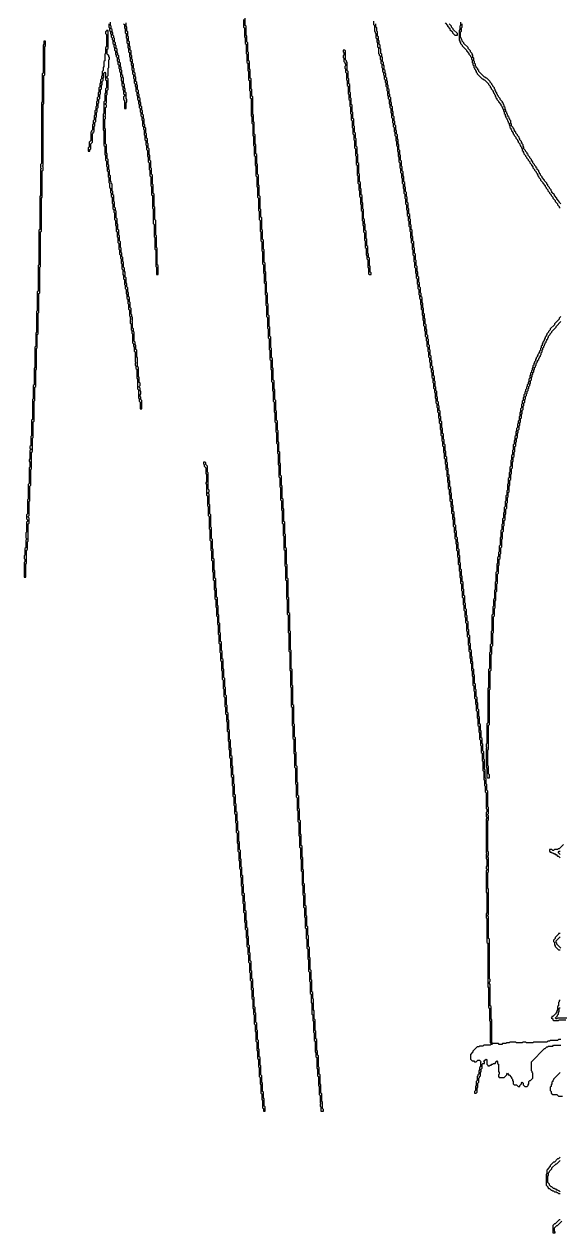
# Model space of a CAD drawing. Header units: metres. Extents: x 0 to 100, y 0 to 129.
# Drawn here: x 47.18 to 63.47, y 0.03 to 36.76 of the extents above; entities that cross this region are included whole.
import ezdxf

# ---------------------------------------------------------------- set-up
doc = ezdxf.new("R2010")
doc.units = ezdxf.units.M

msp = doc.modelspace()

# ---------------------------------------------------------------- linework, layer by layer
for points in [[(49.75, 36.775), (49.75, 36.675), (49.775, 36.65), (49.775, 36.575), (49.8, 36.55), (49.8, 36.475), (49.825, 36.45), (49.825, 36.375), (49.85, 36.35), (49.85, 36.3), (49.875, 36.275), (49.875, 36.175), (49.9, 36.15), (49.9, 36.075), (49.925, 36.05), (49.925, 35.975), (49.95, 35.95), (49.95, 35.85), (49.975, 35.825), (49.975, 35.775), (50, 35.75), (50, 35.65), (50.025, 35.625), (50.025, 35.55), (50.05, 35.525), (50.05, 35.425), (50.075, 35.4), (50.075, 35.325), (50.1, 35.3), (50.1, 35.175), (50.125, 35.15), (50.125, 35.05), (50.15, 35.025), (50.15, 34.9), (50.175, 34.875), (50.175, 34.775), (50.2, 34.75), (50.2, 34.65), (50.225, 34.625), (50.225, 34.575), (50.2, 34.55), (50.2, 34.475), (50.225, 34.45), (50.225, 34.2), (50.275, 34.2), (50.275, 34.375), (50.3, 34.4), (50.3, 34.475), (50.275, 34.5), (50.275, 34.675), (50.25, 34.7), (50.25, 34.8), (50.225, 34.825), (50.225, 34.925), (50.2, 34.95), (50.2, 35.125), (50.175, 35.15), (50.175, 35.2), (50.15, 35.225), (50.15, 35.35), (50.125, 35.375), (50.125, 35.45), (50.1, 35.475), (50.1, 35.575), (50.075, 35.6), (50.075, 35.675), (50.05, 35.7), (50.05, 35.8), (50.025, 35.825), (50.025, 35.875), (50, 35.9), (50, 36), (49.975, 36.025), (49.975, 36.1), (49.95, 36.125), (49.95, 36.2), (49.925, 36.225), (49.925, 36.325), (49.9, 36.35), (49.9, 36.4), (49.875, 36.425), (49.875, 36.5), (49.85, 36.525), (49.85, 36.6), (49.825, 36.625), (49.825, 36.7), (49.8, 36.725), (49.8, 36.825)], [(50.2, 36.775), (50.225, 36.75), (50.225, 36.65), (50.25, 36.625), (50.25, 36.5), (50.275, 36.475), (50.275, 36.35), (50.3, 36.325), (50.3, 36.2), (50.325, 36.175), (50.325, 36.05), (50.35, 36.025), (50.35, 35.925), (50.375, 35.9), (50.375, 35.775), (50.4, 35.75), (50.4, 35.65), (50.425, 35.625), (50.425, 35.525), (50.45, 35.5), (50.45, 35.375), (50.475, 35.35), (50.475, 35.25), (50.5, 35.225), (50.5, 35.125), (50.525, 35.1), (50.525, 34.975), (50.55, 34.95), (50.55, 34.875), (50.575, 34.85), (50.575, 34.725), (50.6, 34.7), (50.6, 34.6), (50.625, 34.575), (50.625, 34.475), (50.65, 34.45), (50.65, 34.35), (50.675, 34.325), (50.675, 34.225), (50.7, 34.2), (50.7, 34.1), (50.725, 34.075), (50.725, 33.975), (50.75, 33.95), (50.75, 33.85), (50.775, 33.825), (50.775, 33.675), (50.8, 33.65), (50.8, 33.575), (50.825, 33.55), (50.825, 33.4), (50.85, 33.375), (50.85, 33.25), (50.875, 33.225), (50.875, 33.1), (50.9, 33.075), (50.9, 32.95), (50.925, 32.925), (50.925, 32.75), (50.95, 32.725), (50.95, 32.575), (50.975, 32.55), (50.975, 32.35), (51, 32.325), (51, 32.15), (51.025, 32.125), (51.025, 31.85), (51.05, 31.825), (51.05, 31.575), (51.075, 31.55), (51.075, 31.175), (51.1, 31.15), (51.1, 30.7), (51.125, 30.675), (51.125, 30.3), (51.15, 30.275), (51.15, 29.925), (51.175, 29.9), (51.175, 29.4), (51.2, 29.375), (51.2, 29.15), (51.25, 29.15), (51.25, 29.425), (51.225, 29.45), (51.225, 29.95), (51.2, 29.975), (51.2, 30.325), (51.175, 30.35), (51.175, 30.8), (51.15, 30.825), (51.15, 31.2), (51.125, 31.225), (51.125, 31.6), (51.1, 31.625), (51.1, 31.875), (51.075, 31.9), (51.075, 32.175), (51.05, 32.2), (51.05, 32.375), (51.025, 32.4), (51.025, 32.6), (51, 32.625), (51, 32.775), (50.975, 32.8), (50.975, 32.975), (50.95, 33), (50.95, 33.125), (50.925, 33.15), (50.925, 33.275), (50.9, 33.3), (50.9, 33.425), (50.875, 33.45), (50.875, 33.6), (50.85, 33.625), (50.85, 33.7), (50.825, 33.725), (50.825, 33.875), (50.8, 33.9), (50.8, 34), (50.775, 34.025), (50.775, 34.125), (50.75, 34.15), (50.75, 34.25), (50.725, 34.275), (50.725, 34.375), (50.7, 34.4), (50.7, 34.5), (50.675, 34.525), (50.675, 34.625), (50.65, 34.65), (50.65, 34.75), (50.625, 34.775), (50.625, 34.9), (50.6, 34.925), (50.6, 35), (50.575, 35.025), (50.575, 35.15), (50.55, 35.175), (50.55, 35.275), (50.525, 35.3), (50.525, 35.4), (50.5, 35.425), (50.5, 35.55), (50.475, 35.575), (50.475, 35.675), (50.45, 35.7), (50.45, 35.8), (50.425, 35.825), (50.425, 35.95), (50.4, 35.975), (50.4, 36.075), (50.375, 36.1), (50.375, 36.225), (50.35, 36.25), (50.35, 36.375), (50.325, 36.4), (50.325, 36.525), (50.3, 36.55), (50.3, 36.675), (50.275, 36.7), (50.275, 36.8)], [(53.85, 36.9), (53.85, 36.675), (53.875, 36.65), (53.875, 36.375), (53.9, 36.35), (53.9, 36.175), (53.925, 36.15), (53.925, 35.875), (53.95, 35.85), (53.95, 35.6), (53.975, 35.575), (53.975, 35.35), (54, 35.325), (54, 35.075), (54.025, 35.05), (54.025, 34.75), (54.05, 34.725), (54.05, 34.525), (54.075, 34.5), (54.075, 33.975), (54.1, 33.95), (54.1, 33.75), (54.125, 33.725), (54.125, 33.375), (54.15, 33.35), (54.15, 33.075), (54.175, 33.05), (54.175, 32.775), (54.2, 32.75), (54.2, 32.475), (54.225, 32.45), (54.225, 32.15), (54.25, 32.125), (54.25, 31.825), (54.275, 31.8), (54.275, 31.5), (54.3, 31.475), (54.3, 31.1), (54.325, 31.075), (54.325, 30.825), (54.35, 30.8), (54.35, 30.475), (54.375, 30.45), (54.375, 30.175), (54.4, 30.15), (54.4, 29.875), (54.425, 29.85), (54.425, 29.475), (54.45, 29.45), (54.45, 29.2), (54.475, 29.175), (54.475, 28.9), (54.5, 28.875), (54.5, 28.55), (54.525, 28.525), (54.525, 28.225), (54.55, 28.2), (54.55, 27.875), (54.575, 27.85), (54.575, 27.525), (54.6, 27.5), (54.6, 27.225), (54.625, 27.2), (54.625, 26.875), (54.65, 26.85), (54.65, 26.575), (54.675, 26.55), (54.675, 26.275), (54.7, 26.25), (54.7, 25.9), (54.725, 25.875), (54.725, 25.625), (54.75, 25.6), (54.75, 25.3), (54.775, 25.275), (54.775, 24.975), (54.8, 24.95), (54.8, 24.675), (54.825, 24.65), (54.825, 24.375), (54.85, 24.35), (54.85, 24.025), (54.875, 24), (54.875, 23.725), (54.9, 23.7), (54.9, 23.375), (54.925, 23.35), (54.925, 23), (54.95, 22.975), (54.95, 22.7), (54.975, 22.675), (54.975, 22.3), (55, 22.275), (55, 22), (55.025, 21.975), (55.025, 21.6), (55.05, 21.575), (55.05, 21.225), (55.075, 21.2), (55.075, 20.8), (55.1, 20.775), (55.1, 20.3), (55.125, 20.275), (55.125, 19.875), (55.15, 19.85), (55.15, 19.3), (55.175, 19.275), (55.175, 18.825), (55.2, 18.8), (55.2, 18.275), (55.225, 18.25), (55.225, 17.7), (55.25, 17.675), (55.25, 17.125), (55.275, 17.1), (55.275, 16.625), (55.3, 16.6), (55.3, 16.025), (55.325, 16), (55.325, 15.45), (55.35, 15.425), (55.35, 15.05), (55.375, 15.025), (55.375, 14.6), (55.4, 14.575), (55.4, 14.175), (55.425, 14.15), (55.425, 13.675), (55.45, 13.65), (55.45, 13.275), (55.475, 13.25), (55.475, 12.875), (55.5, 12.85), (55.5, 12.525), (55.525, 12.5), (55.525, 12.1), (55.55, 12.075), (55.55, 11.75), (55.575, 11.725), (55.575, 11.4), (55.6, 11.375), (55.6, 11.025), (55.625, 11), (55.625, 10.6), (55.65, 10.575), (55.65, 10.3), (55.675, 10.275), (55.675, 9.925), (55.7, 9.9), (55.7, 9.625), (55.725, 9.6), (55.725, 9.3), (55.75, 9.275), (55.75, 8.975), (55.775, 8.95), (55.775, 8.675), (55.8, 8.65), (55.8, 8.35), (55.825, 8.325), (55.825, 7.975), (55.85, 7.95), (55.85, 7.675), (55.875, 7.65), (55.875, 7.3), (55.9, 7.275), (55.9, 7.025), (55.925, 7), (55.925, 6.675), (55.95, 6.65), (55.95, 6.475), (55.975, 6.45), (55.975, 6.125), (56, 6.1), (56, 5.875), (56.025, 5.85), (56.025, 5.525), (56.05, 5.5), (56.05, 5.375), (56.075, 5.35), (56.075, 5.025), (56.1, 5), (56.1, 4.8), (56.125, 4.775), (56.125, 4.5), (56.15, 4.475), (56.15, 4.225), (56.175, 4.2), (56.175, 3.975), (56.2, 3.95), (56.175, 3.925), (56.175, 3.875), (56.2, 3.85), (56.2, 3.725), (56.275, 3.725), (56.275, 3.775), (56.25, 3.8), (56.25, 4), (56.225, 4.025), (56.225, 4.25), (56.2, 4.275), (56.2, 4.525), (56.175, 4.55), (56.175, 4.825), (56.15, 4.85), (56.15, 5.05), (56.125, 5.075), (56.125, 5.4), (56.1, 5.425), (56.1, 5.55), (56.075, 5.575), (56.075, 5.9), (56.05, 5.925), (56.05, 6.15), (56.025, 6.175), (56.025, 6.5), (56, 6.525), (56, 6.775), (55.975, 6.8), (55.975, 7.125), (55.95, 7.15), (55.95, 7.325), (55.925, 7.35), (55.925, 7.7), (55.9, 7.725), (55.9, 8), (55.875, 8.025), (55.875, 8.375), (55.85, 8.4), (55.85, 8.7), (55.825, 8.725), (55.825, 9.05), (55.8, 9.075), (55.8, 9.325), (55.775, 9.35), (55.775, 9.65), (55.75, 9.675), (55.75, 9.95), (55.725, 9.975), (55.725, 10.325), (55.7, 10.35), (55.7, 10.625), (55.675, 10.65), (55.675, 11.05), (55.65, 11.075), (55.65, 11.425), (55.625, 11.45), (55.625, 11.775), (55.6, 11.8), (55.6, 12.125), (55.575, 12.15), (55.575, 12.55), (55.55, 12.575), (55.55, 12.9), (55.525, 12.925), (55.525, 13.3), (55.5, 13.325), (55.5, 13.7), (55.475, 13.725), (55.475, 14.2), (55.45, 14.225), (55.45, 14.625), (55.425, 14.65), (55.425, 15.075), (55.4, 15.1), (55.4, 15.475), (55.375, 15.5), (55.375, 16.05), (55.35, 16.075), (55.35, 16.65), (55.325, 16.675), (55.325, 17.15), (55.3, 17.175), (55.3, 17.725), (55.275, 17.75), (55.275, 18.3), (55.25, 18.325), (55.25, 18.85), (55.225, 18.875), (55.225, 19.325), (55.2, 19.35), (55.2, 19.9), (55.175, 19.925), (55.175, 20.325), (55.15, 20.35), (55.15, 20.825), (55.125, 20.85), (55.125, 21.25), (55.1, 21.275), (55.1, 21.625), (55.075, 21.65), (55.075, 22.025), (55.05, 22.05), (55.05, 22.325), (55.025, 22.35), (55.025, 22.725), (55, 22.75), (55, 23.025), (54.975, 23.05), (54.975, 23.4), (54.95, 23.425), (54.95, 23.75), (54.925, 23.775), (54.925, 24.05), (54.9, 24.075), (54.9, 24.4), (54.875, 24.425), (54.875, 24.7), (54.85, 24.725), (54.85, 25), (54.825, 25.025), (54.825, 25.325), (54.8, 25.35), (54.8, 25.65), (54.775, 25.675), (54.775, 25.925), (54.75, 25.95), (54.75, 26.3), (54.725, 26.325), (54.725, 26.6), (54.7, 26.625), (54.7, 26.9), (54.675, 26.925), (54.675, 27.25), (54.65, 27.275), (54.65, 27.55), (54.625, 27.575), (54.625, 27.9), (54.6, 27.925), (54.6, 28.25), (54.575, 28.275), (54.575, 28.575), (54.55, 28.6), (54.55, 28.925), (54.525, 28.95), (54.525, 29.225), (54.5, 29.25), (54.5, 29.5), (54.475, 29.525), (54.475, 29.9), (54.45, 29.925), (54.45, 30.2), (54.425, 30.225), (54.425, 30.5), (54.4, 30.525), (54.4, 30.875), (54.375, 30.9), (54.375, 31.125), (54.35, 31.15), (54.35, 31.525), (54.325, 31.55), (54.325, 31.85), (54.3, 31.875), (54.3, 32.175), (54.275, 32.2), (54.275, 32.5), (54.25, 32.525), (54.25, 32.8), (54.225, 32.825), (54.225, 33.1), (54.2, 33.125), (54.2, 33.4), (54.175, 33.425), (54.175, 33.775), (54.15, 33.8), (54.15, 34), (54.125, 34.025), (54.125, 34.55), (54.1, 34.575), (54.1, 34.775), (54.075, 34.8), (54.075, 35.1), (54.05, 35.125), (54.05, 35.375), (54.025, 35.4), (54.025, 35.625), (54, 35.65), (54, 35.9), (53.975, 35.925), (53.975, 36.2), (53.95, 36.225), (53.95, 36.4), (53.925, 36.425), (53.925, 36.7), (53.9, 36.725), (53.9, 36.95)], [(57.8, 36.85), (57.8, 36.75), (57.825, 36.725), (57.825, 36.55), (57.85, 36.525), (57.85, 36.5), (57.875, 36.475), (57.875, 36.35), (57.9, 36.325), (57.9, 36.225), (57.925, 36.2), (57.925, 36.075), (57.95, 36.05), (57.95, 35.875), (57.975, 35.85), (57.975, 35.825), (58, 35.8), (58, 35.7), (58.025, 35.675), (58.025, 35.575), (58.05, 35.55), (58.05, 35.45), (58.075, 35.425), (58.075, 35.325), (58.1, 35.3), (58.1, 35.225), (58.125, 35.2), (58.125, 35.1), (58.15, 35.075), (58.15, 35), (58.175, 34.975), (58.175, 34.875), (58.2, 34.85), (58.2, 34.75), (58.225, 34.725), (58.225, 34.6), (58.25, 34.575), (58.25, 34.5), (58.275, 34.475), (58.275, 34.35), (58.3, 34.325), (58.3, 34.225), (58.325, 34.2), (58.325, 34.075), (58.35, 34.05), (58.35, 33.925), (58.375, 33.9), (58.375, 33.775), (58.4, 33.75), (58.4, 33.65), (58.425, 33.625), (58.425, 33.5), (58.45, 33.475), (58.45, 33.375), (58.475, 33.35), (58.475, 33.225), (58.5, 33.2), (58.5, 33.075), (58.525, 33.05), (58.525, 32.9), (58.55, 32.875), (58.55, 32.75), (58.575, 32.725), (58.575, 32.575), (58.6, 32.55), (58.6, 32.4), (58.625, 32.375), (58.625, 32.25), (58.65, 32.225), (58.65, 32.1), (58.675, 32.075), (58.675, 31.925), (58.7, 31.9), (58.7, 31.775), (58.725, 31.75), (58.725, 31.625), (58.75, 31.6), (58.75, 31.475), (58.775, 31.45), (58.775, 31.3), (58.8, 31.275), (58.8, 31.125), (58.825, 31.1), (58.825, 30.95), (58.85, 30.925), (58.85, 30.8), (58.875, 30.775), (58.875, 30.625), (58.9, 30.6), (58.9, 30.475), (58.925, 30.45), (58.925, 30.275), (58.95, 30.25), (58.95, 30.125), (58.975, 30.1), (58.975, 29.925), (59, 29.9), (59, 29.75), (59.025, 29.725), (59.025, 29.55), (59.05, 29.525), (59.05, 29.375), (59.075, 29.35), (59.075, 29.2), (59.1, 29.175), (59.1, 29.05), (59.125, 29.025), (59.125, 28.875), (59.15, 28.85), (59.15, 28.725), (59.175, 28.7), (59.175, 28.55), (59.2, 28.525), (59.2, 28.425), (59.225, 28.4), (59.225, 28.25), (59.25, 28.225), (59.25, 28.1), (59.275, 28.075), (59.275, 27.925), (59.3, 27.9), (59.3, 27.775), (59.325, 27.75), (59.325, 27.6), (59.35, 27.575), (59.35, 27.45), (59.375, 27.425), (59.375, 27.275), (59.4, 27.25), (59.4, 27.15), (59.425, 27.125), (59.425, 26.975), (59.45, 26.95), (59.45, 26.825), (59.475, 26.8), (59.475, 26.65), (59.5, 26.625), (59.5, 26.5), (59.525, 26.475), (59.525, 26.325), (59.55, 26.3), (59.55, 26.2), (59.575, 26.175), (59.575, 26.025), (59.6, 26), (59.6, 25.875), (59.625, 25.85), (59.625, 25.7), (59.65, 25.675), (59.65, 25.575), (59.675, 25.55), (59.675, 25.4), (59.7, 25.375), (59.7, 25.25), (59.725, 25.225), (59.725, 25.125), (59.75, 25.1), (59.75, 24.975), (59.775, 24.95), (59.775, 24.8), (59.8, 24.775), (59.8, 24.65), (59.825, 24.625), (59.825, 24.45), (59.85, 24.425), (59.85, 24.275), (59.875, 24.25), (59.875, 24.1), (59.9, 24.075), (59.9, 23.95), (59.925, 23.925), (59.925, 23.75), (59.95, 23.725), (59.95, 23.575), (59.975, 23.55), (59.975, 23.4), (60, 23.375), (60, 23.225), (60.025, 23.2), (60.025, 23.025), (60.05, 23), (60.05, 22.85), (60.075, 22.825), (60.075, 22.65), (60.1, 22.625), (60.1, 22.475), (60.125, 22.45), (60.125, 22.275), (60.15, 22.25), (60.15, 22.1), (60.175, 22.075), (60.175, 21.9), (60.2, 21.875), (60.2, 21.725), (60.225, 21.7), (60.225, 21.5), (60.25, 21.475), (60.25, 21.325), (60.275, 21.3), (60.275, 21.125), (60.3, 21.1), (60.3, 20.975), (60.325, 20.95), (60.325, 20.775), (60.35, 20.75), (60.35, 20.575), (60.375, 20.55), (60.375, 20.35), (60.4, 20.325), (60.4, 20.15), (60.425, 20.125), (60.425, 19.95), (60.45, 19.925), (60.45, 19.775), (60.475, 19.75), (60.475, 19.55), (60.5, 19.525), (60.5, 19.35), (60.525, 19.325), (60.525, 19.125), (60.55, 19.1), (60.55, 18.95), (60.575, 18.925), (60.575, 18.75), (60.6, 18.725), (60.6, 18.575), (60.625, 18.55), (60.625, 18.325), (60.65, 18.3), (60.65, 18.15), (60.675, 18.125), (60.675, 17.9), (60.7, 17.875), (60.7, 17.7), (60.725, 17.675), (60.725, 17.5), (60.75, 17.475), (60.75, 17.35), (60.775, 17.325), (60.775, 17.125), (60.8, 17.1), (60.8, 16.95), (60.825, 16.925), (60.825, 16.675), (60.85, 16.65), (60.85, 16.5), (60.875, 16.475), (60.875, 16.275), (60.9, 16.25), (60.9, 16.1), (60.925, 16.075), (60.925, 15.9), (60.95, 15.875), (60.95, 15.675), (60.975, 15.65), (60.975, 15.45), (61, 15.425), (61, 15.25), (61.025, 15.225), (61.025, 15.025), (61.05, 15), (61.05, 14.85), (61.075, 14.825), (61.075, 14.625), (61.1, 14.6), (61.1, 14.375), (61.125, 14.35), (61.125, 14.075), (61.15, 14.05), (61.15, 13.8), (61.175, 13.775), (61.175, 13.625), (61.2, 13.6), (61.2, 13.425), (61.225, 13.4), (61.225, 12.925), (61.25, 12.9), (61.25, 12.825), (61.225, 12.8), (61.225, 12.675), (61.25, 12.65), (61.25, 12.625), (61.225, 12.6), (61.225, 11.575), (61.25, 11.55), (61.225, 11.525), (61.225, 11.4), (61.25, 11.375), (61.25, 11.175), (61.225, 11.15), (61.225, 11.1), (61.25, 11.075), (61.25, 11.05), (61.225, 11.025), (61.225, 10.375), (61.25, 10.35), (61.25, 9.75), (61.225, 9.725), (61.225, 9.6), (61.25, 9.575), (61.25, 8.85), (61.275, 8.825), (61.275, 7.5), (61.3, 7.475), (61.3, 6.875), (61.325, 6.85), (61.325, 6.475), (61.35, 6.45), (61.35, 5.8), (61.4, 5.8), (61.425, 5.775), (61.4, 5.75), (61.375, 5.75), (61.35, 5.725), (61.15, 5.725), (61.125, 5.7), (61.025, 5.7), (61, 5.675), (60.95, 5.675), (60.825, 5.55), (60.825, 5.525), (60.75, 5.45), (60.75, 5.3), (60.8, 5.25), (60.85, 5.25), (60.875, 5.225), (60.925, 5.225), (60.975, 5.275), (61.025, 5.275), (61.075, 5.225), (61.05, 5.2), (61.05, 5.075), (61.025, 5.05), (61.025, 4.975), (61, 4.95), (61, 4.85), (60.975, 4.825), (60.975, 4.8), (60.95, 4.775), (60.95, 4.65), (60.925, 4.625), (60.925, 4.5), (60.9, 4.475), (60.9, 4.35), (60.875, 4.325), (60.875, 4.275), (60.925, 4.275), (60.95, 4.3), (60.95, 4.425), (60.975, 4.45), (60.975, 4.575), (61, 4.6), (61, 4.725), (61.025, 4.75), (61.025, 4.775), (61.05, 4.8), (61.05, 4.9), (61.075, 4.925), (61.075, 5), (61.1, 5.025), (61.1, 5.15), (61.125, 5.175), (61.175, 5.175), (61.175, 5.225), (61.15, 5.25), (61.175, 5.275), (61.2, 5.275), (61.225, 5.3), (61.25, 5.275), (61.25, 5.15), (61.275, 5.125), (61.275, 5.1), (61.325, 5.1), (61.35, 5.125), (61.375, 5.125), (61.4, 5.15), (61.425, 5.15), (61.45, 5.175), (61.5, 5.175), (61.525, 5.2), (61.525, 5.225), (61.55, 5.25), (61.575, 5.225), (61.575, 5.175), (61.6, 5.15), (61.6, 4.925), (61.625, 4.9), (61.625, 4.85), (61.6, 4.825), (61.6, 4.775), (61.625, 4.75), (61.775, 4.75), (61.85, 4.825), (61.85, 4.85), (61.875, 4.875), (61.9, 4.85), (61.9, 4.825), (61.925, 4.825), (62, 4.75), (62, 4.725), (62.025, 4.7), (62.025, 4.65), (62.05, 4.625), (62.05, 4.55), (62.075, 4.525), (62.15, 4.525), (62.2, 4.475), (62.25, 4.475), (62.25, 4.5), (62.3, 4.55), (62.3, 4.575), (62.325, 4.6), (62.35, 4.575), (62.35, 4.525), (62.4, 4.475), (62.475, 4.475), (62.5, 4.5), (62.5, 4.525), (62.525, 4.55), (62.525, 4.625), (62.55, 4.65), (62.575, 4.65), (62.65, 4.725), (62.65, 4.875), (62.625, 4.9), (62.625, 4.925), (62.6, 4.95), (62.6, 5.225), (63, 5.625), (63.025, 5.625), (63.075, 5.675), (63.1, 5.675), (63.125, 5.7), (63.25, 5.7), (63.275, 5.725), (63.5, 5.725)], [(63.5, 5.9), (63.425, 5.9), (63.4, 5.875), (63.175, 5.875), (63.15, 5.85), (63.1, 5.85), (63.075, 5.825), (62.675, 5.825), (62.65, 5.8), (62.45, 5.8), (62.425, 5.825), (62.35, 5.825), (62.325, 5.8), (62.15, 5.8), (62.125, 5.825), (61.95, 5.825), (61.925, 5.8), (61.85, 5.8), (61.825, 5.775), (61.725, 5.775), (61.7, 5.75), (61.625, 5.75), (61.6, 5.775), (61.425, 5.775), (61.4, 5.8), (61.4, 6.5), (61.375, 6.525), (61.375, 6.9), (61.35, 6.925), (61.35, 7.575), (61.325, 7.6), (61.325, 7.65), (61.35, 7.675), (61.35, 7.725), (61.325, 7.75), (61.325, 8.95), (61.3, 8.975), (61.3, 9.625), (61.275, 9.65), (61.275, 9.675), (61.3, 9.7), (61.3, 10.475), (61.275, 10.5), (61.275, 10.975), (61.3, 11), (61.3, 11.425), (61.275, 11.45), (61.275, 11.475), (61.3, 11.5), (61.3, 11.6), (61.275, 11.625), (61.275, 12.55), (61.3, 12.575), (61.3, 12.7), (61.275, 12.725), (61.275, 12.75), (61.3, 12.775), (61.3, 12.95), (61.275, 12.975), (61.275, 13.45), (61.25, 13.475), (61.25, 13.65), (61.225, 13.675), (61.225, 13.825), (61.2, 13.85), (61.2, 14.1), (61.175, 14.125), (61.175, 14.4), (61.15, 14.425), (61.15, 14.65), (61.125, 14.675), (61.125, 14.875), (61.1, 14.9), (61.1, 15.05), (61.075, 15.075), (61.075, 15.275), (61.05, 15.3), (61.05, 15.475), (61.025, 15.5), (61.025, 15.7), (61, 15.725), (61, 15.925), (60.975, 15.95), (60.975, 16.125), (60.95, 16.15), (60.95, 16.3), (60.925, 16.325), (60.925, 16.525), (60.9, 16.55), (60.9, 16.7), (60.875, 16.725), (60.875, 16.975), (60.85, 17), (60.85, 17.15), (60.825, 17.175), (60.825, 17.375), (60.8, 17.4), (60.8, 17.525), (60.775, 17.55), (60.775, 17.725), (60.75, 17.75), (60.75, 17.925), (60.725, 17.95), (60.725, 18.175), (60.7, 18.2), (60.7, 18.35), (60.675, 18.375), (60.675, 18.6), (60.65, 18.625), (60.65, 18.775), (60.625, 18.8), (60.625, 18.975), (60.6, 19), (60.6, 19.15), (60.575, 19.175), (60.575, 19.375), (60.55, 19.4), (60.55, 19.575), (60.525, 19.6), (60.525, 19.8), (60.5, 19.825), (60.5, 19.975), (60.475, 20), (60.475, 20.175), (60.45, 20.2), (60.45, 20.375), (60.425, 20.4), (60.425, 20.6), (60.4, 20.625), (60.4, 20.8), (60.375, 20.825), (60.375, 21), (60.35, 21.025), (60.35, 21.15), (60.325, 21.175), (60.325, 21.35), (60.3, 21.375), (60.3, 21.525), (60.275, 21.55), (60.275, 21.75), (60.25, 21.775), (60.25, 21.925), (60.225, 21.95), (60.225, 22.125), (60.2, 22.15), (60.2, 22.3), (60.175, 22.325), (60.175, 22.5), (60.15, 22.525), (60.15, 22.675), (60.125, 22.7), (60.125, 22.875), (60.1, 22.9), (60.1, 23.05), (60.075, 23.075), (60.075, 23.25), (60.05, 23.275), (60.05, 23.425), (60.025, 23.45), (60.025, 23.6), (60, 23.625), (60, 23.775), (59.975, 23.8), (59.975, 23.975), (59.95, 24), (59.95, 24.125), (59.925, 24.15), (59.925, 24.3), (59.9, 24.325), (59.9, 24.475), (59.875, 24.5), (59.875, 24.675), (59.85, 24.7), (59.85, 24.825), (59.825, 24.85), (59.825, 25), (59.8, 25.025), (59.8, 25.15), (59.775, 25.175), (59.775, 25.275), (59.75, 25.3), (59.75, 25.425), (59.725, 25.45), (59.725, 25.6), (59.7, 25.625), (59.7, 25.725), (59.675, 25.75), (59.675, 25.9), (59.65, 25.925), (59.65, 26.05), (59.625, 26.075), (59.625, 26.225), (59.6, 26.25), (59.6, 26.35), (59.575, 26.375), (59.575, 26.525), (59.55, 26.55), (59.55, 26.675), (59.525, 26.7), (59.525, 26.85), (59.5, 26.875), (59.5, 27), (59.475, 27.025), (59.475, 27.175), (59.45, 27.2), (59.45, 27.3), (59.425, 27.325), (59.425, 27.475), (59.4, 27.5), (59.4, 27.625), (59.375, 27.65), (59.375, 27.8), (59.35, 27.825), (59.35, 27.95), (59.325, 27.975), (59.325, 28.125), (59.3, 28.15), (59.3, 28.275), (59.275, 28.3), (59.275, 28.45), (59.25, 28.475), (59.25, 28.575), (59.225, 28.6), (59.225, 28.75), (59.2, 28.775), (59.2, 28.9), (59.175, 28.925), (59.175, 29.075), (59.15, 29.1), (59.15, 29.225), (59.125, 29.25), (59.125, 29.4), (59.1, 29.425), (59.1, 29.575), (59.075, 29.6), (59.075, 29.775), (59.05, 29.8), (59.05, 29.95), (59.025, 29.975), (59.025, 30.15), (59, 30.175), (59, 30.3), (58.975, 30.325), (58.975, 30.5), (58.95, 30.525), (58.95, 30.65), (58.925, 30.675), (58.925, 30.825), (58.9, 30.85), (58.9, 30.975), (58.875, 31), (58.875, 31.15), (58.85, 31.175), (58.85, 31.325), (58.825, 31.35), (58.825, 31.5), (58.8, 31.525), (58.8, 31.65), (58.775, 31.675), (58.775, 31.8), (58.75, 31.825), (58.75, 31.95), (58.725, 31.975), (58.725, 32.125), (58.7, 32.15), (58.7, 32.275), (58.675, 32.3), (58.675, 32.425), (58.65, 32.45), (58.65, 32.6), (58.625, 32.625), (58.625, 32.775), (58.6, 32.8), (58.6, 32.925), (58.575, 32.95), (58.575, 33.1), (58.55, 33.125), (58.55, 33.25), (58.525, 33.275), (58.525, 33.4), (58.5, 33.425), (58.5, 33.525), (58.475, 33.55), (58.475, 33.675), (58.45, 33.7), (58.45, 33.8), (58.425, 33.825), (58.425, 33.95), (58.4, 33.975), (58.4, 34.1), (58.375, 34.125), (58.375, 34.25), (58.35, 34.275), (58.35, 34.375), (58.325, 34.4), (58.325, 34.525), (58.3, 34.55), (58.3, 34.625), (58.275, 34.65), (58.275, 34.775), (58.25, 34.8), (58.25, 34.9), (58.225, 34.925), (58.225, 35.025), (58.2, 35.05), (58.2, 35.125), (58.175, 35.15), (58.175, 35.25), (58.15, 35.275), (58.15, 35.35), (58.125, 35.375), (58.125, 35.5), (58.1, 35.525), (58.1, 35.6), (58.075, 35.625), (58.075, 35.75), (58.05, 35.775), (58.05, 35.85), (58.025, 35.875), (58.025, 36), (58, 36.025), (58, 36.125), (57.975, 36.15), (57.975, 36.25), (57.95, 36.275), (57.95, 36.375), (57.925, 36.4), (57.925, 36.525), (57.9, 36.55), (57.9, 36.65), (57.875, 36.675), (57.875, 36.775)], [(59.975, 36.8), (60.05, 36.725), (60.05, 36.7), (60.125, 36.625), (60.125, 36.6), (60.2, 36.525), (60.2, 36.5), (60.275, 36.425), (60.35, 36.425), (60.35, 36.475), (60.225, 36.6), (60.225, 36.625), (60.175, 36.675), (60.175, 36.7), (60.1, 36.775)], [(60.45, 36.825), (60.45, 36.725), (60.425, 36.7), (60.425, 36.6), (60.4, 36.575), (60.4, 36.275), (60.425, 36.25), (60.425, 36.225), (60.45, 36.2), (60.45, 36.175), (60.5, 36.125), (60.5, 36.1), (60.625, 35.975), (60.625, 35.95), (60.7, 35.875), (60.7, 35.85), (60.75, 35.8), (60.75, 35.775), (60.775, 35.75), (60.775, 35.7), (60.8, 35.675), (60.8, 35.6), (60.825, 35.575), (60.825, 35.525), (60.85, 35.5), (60.85, 35.45), (60.875, 35.425), (60.875, 35.4), (60.9, 35.375), (60.9, 35.35), (60.925, 35.325), (60.925, 35.3), (60.95, 35.275), (60.95, 35.25), (61.1, 35.1), (61.125, 35.1), (61.15, 35.075), (61.175, 35.075), (61.3, 34.95), (61.3, 34.925), (61.35, 34.875), (61.35, 34.85), (61.375, 34.825), (61.375, 34.8), (61.425, 34.75), (61.425, 34.725), (61.45, 34.7), (61.45, 34.675), (61.475, 34.65), (61.475, 34.625), (61.5, 34.6), (61.5, 34.575), (61.525, 34.55), (61.525, 34.525), (61.55, 34.5), (61.55, 34.475), (61.6, 34.425), (61.6, 34.4), (61.675, 34.325), (61.675, 34.3), (61.7, 34.275), (61.7, 34.25), (61.725, 34.225), (61.725, 34.2), (61.75, 34.175), (61.75, 34.125), (61.775, 34.1), (61.775, 34.05), (61.8, 34.025), (61.8, 33.975), (61.825, 33.95), (61.825, 33.925), (61.85, 33.9), (61.85, 33.875), (61.875, 33.85), (61.875, 33.825), (61.9, 33.8), (61.9, 33.775), (61.925, 33.75), (61.925, 33.7), (61.95, 33.675), (61.95, 33.625), (61.975, 33.6), (61.975, 33.575), (62, 33.55), (62, 33.525), (62.025, 33.5), (62.025, 33.475), (62.05, 33.45), (62.05, 33.425), (62.075, 33.4), (62.075, 33.375), (62.125, 33.325), (62.125, 33.3), (62.175, 33.25), (62.175, 33.225), (62.2, 33.2), (62.2, 33.175), (62.25, 33.125), (62.25, 33.1), (62.275, 33.075), (62.275, 33.05), (62.3, 33.025), (62.3, 33), (62.325, 32.975), (62.325, 32.925), (62.35, 32.9), (62.35, 32.875), (62.375, 32.85), (62.375, 32.825), (62.425, 32.775), (62.425, 32.75), (62.45, 32.725), (62.45, 32.7), (62.5, 32.65), (62.5, 32.625), (62.55, 32.575), (62.55, 32.55), (62.6, 32.5), (62.6, 32.475), (62.65, 32.425), (62.65, 32.4), (62.7, 32.35), (62.7, 32.325), (62.75, 32.275), (62.75, 32.25), (62.775, 32.225), (62.775, 32.2), (62.8, 32.175), (62.8, 32.15), (62.825, 32.125), (62.825, 32.1), (62.875, 32.05), (62.875, 32.025), (62.95, 31.95), (62.95, 31.925), (63.025, 31.85), (63.025, 31.825), (63.05, 31.8), (63.05, 31.775), (63.1, 31.725), (63.1, 31.7), (63.15, 31.65), (63.15, 31.625), (63.2, 31.575), (63.2, 31.55), (63.25, 31.5), (63.25, 31.475), (63.325, 31.4), (63.325, 31.375), (63.4, 31.3), (63.4, 31.275), (63.45, 31.225), (63.45, 31.2), (63.475, 31.175)], [(63.5, 31.3), (63.45, 31.35), (63.45, 31.375), (63.375, 31.45), (63.375, 31.475), (63.3, 31.55), (63.3, 31.575), (63.225, 31.65), (63.225, 31.675), (63.2, 31.7), (63.2, 31.725), (63.15, 31.775), (63.15, 31.8), (63.1, 31.85), (63.1, 31.875), (63.075, 31.9), (63.075, 31.925), (63, 32), (63, 32.025), (62.925, 32.1), (62.925, 32.125), (62.875, 32.175), (62.875, 32.2), (62.85, 32.225), (62.85, 32.25), (62.825, 32.275), (62.825, 32.3), (62.775, 32.35), (62.775, 32.375), (62.75, 32.4), (62.75, 32.425), (62.7, 32.475), (62.7, 32.5), (62.65, 32.55), (62.65, 32.575), (62.6, 32.625), (62.6, 32.65), (62.55, 32.7), (62.55, 32.725), (62.5, 32.775), (62.5, 32.8), (62.475, 32.825), (62.475, 32.85), (62.425, 32.9), (62.425, 32.925), (62.375, 32.975), (62.375, 33.025), (62.35, 33.05), (62.35, 33.1), (62.325, 33.125), (62.325, 33.15), (62.3, 33.175), (62.3, 33.2), (62.25, 33.25), (62.25, 33.275), (62.225, 33.3), (62.225, 33.325), (62.175, 33.375), (62.175, 33.4), (62.125, 33.45), (62.125, 33.475), (62.1, 33.5), (62.1, 33.525), (62.075, 33.55), (62.075, 33.575), (62.05, 33.6), (62.05, 33.625), (62, 33.675), (62, 33.725), (61.975, 33.75), (61.975, 33.825), (61.95, 33.85), (61.95, 33.875), (61.925, 33.9), (61.925, 33.925), (61.9, 33.95), (61.9, 33.975), (61.875, 34), (61.875, 34.025), (61.85, 34.05), (61.85, 34.075), (61.825, 34.1), (61.825, 34.15), (61.8, 34.175), (61.8, 34.225), (61.775, 34.25), (61.775, 34.3), (61.75, 34.325), (61.75, 34.35), (61.725, 34.375), (61.725, 34.4), (61.65, 34.475), (61.65, 34.5), (61.6, 34.55), (61.6, 34.575), (61.575, 34.6), (61.575, 34.625), (61.55, 34.65), (61.55, 34.675), (61.525, 34.7), (61.525, 34.725), (61.5, 34.75), (61.5, 34.775), (61.475, 34.8), (61.475, 34.825), (61.425, 34.875), (61.425, 34.9), (61.4, 34.925), (61.4, 34.95), (61.35, 35), (61.35, 35.025), (61.25, 35.125), (61.225, 35.125), (61.2, 35.15), (61.175, 35.15), (61, 35.325), (61, 35.35), (60.975, 35.375), (60.975, 35.4), (60.925, 35.45), (60.925, 35.475), (60.9, 35.5), (60.9, 35.55), (60.875, 35.575), (60.875, 35.625), (60.85, 35.65), (60.85, 35.725), (60.825, 35.75), (60.825, 35.825), (60.8, 35.85), (60.8, 35.875), (60.75, 35.925), (60.75, 35.95), (60.675, 36.025), (60.675, 36.05), (60.55, 36.175), (60.55, 36.2), (60.5, 36.25), (60.5, 36.275), (60.475, 36.3), (60.475, 36.325), (60.45, 36.35), (60.45, 36.525), (60.475, 36.55), (60.475, 36.65), (60.5, 36.675), (60.5, 36.775)], [(49.675, 36.575), (49.675, 36.55), (49.65, 36.525), (49.65, 36.475), (49.675, 36.45), (49.675, 36.075), (49.65, 36.05), (49.65, 35.875), (49.625, 35.85), (49.625, 35.65), (49.6, 35.625), (49.6, 35.475), (49.575, 35.45), (49.575, 35.35), (49.55, 35.325), (49.55, 35.2), (49.525, 35.175), (49.525, 35.1), (49.5, 35.075), (49.5, 34.975), (49.475, 34.95), (49.475, 34.85), (49.45, 34.825), (49.45, 34.7), (49.425, 34.675), (49.425, 34.55), (49.4, 34.525), (49.4, 34.425), (49.375, 34.4), (49.375, 34.275), (49.35, 34.25), (49.35, 34.15), (49.325, 34.125), (49.325, 34), (49.3, 33.975), (49.3, 33.85), (49.275, 33.825), (49.275, 33.725), (49.25, 33.7), (49.25, 33.55), (49.225, 33.525), (49.225, 33.5), (49.2, 33.475), (49.2, 33.225), (49.15, 33.175), (49.15, 33.025), (49.125, 33), (49.125, 32.9), (49.175, 32.9), (49.175, 32.95), (49.2, 32.975), (49.2, 33.125), (49.25, 33.175), (49.25, 33.425), (49.275, 33.45), (49.275, 33.475), (49.3, 33.5), (49.3, 33.65), (49.325, 33.675), (49.325, 33.775), (49.35, 33.8), (49.35, 33.925), (49.375, 33.95), (49.375, 34.075), (49.4, 34.1), (49.4, 34.2), (49.425, 34.225), (49.425, 34.35), (49.45, 34.375), (49.45, 34.475), (49.475, 34.5), (49.475, 34.625), (49.5, 34.65), (49.5, 34.775), (49.525, 34.8), (49.525, 34.9), (49.55, 34.925), (49.55, 35.025), (49.575, 35.05), (49.575, 35.125), (49.6, 35.15), (49.6, 35.275), (49.625, 35.3), (49.65, 35.275), (49.65, 35.075), (49.675, 35.05), (49.675, 34.825), (49.65, 34.8), (49.65, 34.675), (49.625, 34.65), (49.625, 34.425), (49.6, 34.4), (49.6, 34.05), (49.575, 34.025), (49.575, 33.55), (49.6, 33.525), (49.6, 33.075), (49.625, 33.05), (49.625, 32.8), (49.65, 32.775), (49.65, 32.625), (49.675, 32.6), (49.675, 32.45), (49.7, 32.425), (49.7, 32.3), (49.725, 32.275), (49.725, 32.125), (49.75, 32.1), (49.75, 31.95), (49.775, 31.925), (49.775, 31.8), (49.8, 31.775), (49.8, 31.65), (49.825, 31.625), (49.825, 31.525), (49.85, 31.5), (49.85, 31.325), (49.875, 31.3), (49.875, 31.15), (49.9, 31.125), (49.9, 31.05), (49.925, 31.025), (49.925, 30.825), (49.95, 30.8), (49.95, 30.65), (49.975, 30.625), (49.975, 30.475), (50, 30.45), (50, 30.3), (50.025, 30.275), (50.025, 30.125), (50.05, 30.1), (50.05, 29.925), (50.075, 29.9), (50.075, 29.775), (50.1, 29.75), (50.1, 29.65), (50.125, 29.625), (50.125, 29.5), (50.15, 29.475), (50.15, 29.325), (50.175, 29.3), (50.175, 29.15), (50.2, 29.125), (50.2, 29.025), (50.225, 29), (50.225, 28.85), (50.25, 28.825), (50.25, 28.725), (50.275, 28.7), (50.275, 28.575), (50.3, 28.55), (50.3, 28.425), (50.325, 28.4), (50.325, 28.275), (50.35, 28.25), (50.35, 28.1), (50.375, 28.075), (50.375, 27.9), (50.4, 27.875), (50.4, 27.825), (50.425, 27.8), (50.4, 27.775), (50.4, 27.675), (50.425, 27.65), (50.425, 27.475), (50.45, 27.45), (50.45, 27.375), (50.475, 27.35), (50.475, 27.075), (50.5, 27.05), (50.5, 26.975), (50.525, 26.95), (50.525, 26.825), (50.55, 26.8), (50.55, 26.5), (50.575, 26.475), (50.55, 26.45), (50.55, 26.4), (50.575, 26.375), (50.575, 26.3), (50.6, 26.275), (50.6, 26), (50.625, 25.975), (50.625, 25.675), (50.65, 25.65), (50.65, 25.4), (50.675, 25.375), (50.675, 25.3), (50.7, 25.275), (50.7, 25.075), (50.75, 25.075), (50.75, 25.325), (50.725, 25.35), (50.725, 25.425), (50.7, 25.45), (50.7, 25.5), (50.725, 25.525), (50.725, 25.6), (50.7, 25.625), (50.7, 25.7), (50.675, 25.725), (50.675, 25.75), (50.7, 25.775), (50.7, 25.85), (50.675, 25.875), (50.675, 26.025), (50.65, 26.05), (50.65, 26.325), (50.625, 26.35), (50.625, 26.625), (50.6, 26.65), (50.6, 26.85), (50.575, 26.875), (50.575, 27), (50.55, 27.025), (50.55, 27.1), (50.525, 27.125), (50.525, 27.4), (50.5, 27.425), (50.5, 27.5), (50.475, 27.525), (50.475, 27.7), (50.45, 27.725), (50.475, 27.75), (50.475, 27.85), (50.45, 27.875), (50.45, 27.925), (50.425, 27.95), (50.425, 28.125), (50.4, 28.15), (50.4, 28.3), (50.375, 28.325), (50.375, 28.45), (50.35, 28.475), (50.35, 28.6), (50.325, 28.625), (50.325, 28.75), (50.3, 28.775), (50.3, 28.875), (50.275, 28.9), (50.275, 29.05), (50.25, 29.075), (50.25, 29.225), (50.225, 29.25), (50.225, 29.35), (50.2, 29.375), (50.2, 29.525), (50.175, 29.55), (50.175, 29.675), (50.15, 29.7), (50.15, 29.8), (50.125, 29.825), (50.125, 29.95), (50.1, 29.975), (50.1, 30.15), (50.075, 30.175), (50.075, 30.325), (50.05, 30.35), (50.05, 30.5), (50.025, 30.525), (50.025, 30.675), (50, 30.7), (50, 30.85), (49.975, 30.875), (49.975, 31.075), (49.95, 31.1), (49.95, 31.175), (49.925, 31.2), (49.925, 31.35), (49.9, 31.375), (49.9, 31.55), (49.875, 31.575), (49.875, 31.675), (49.85, 31.7), (49.85, 31.9), (49.825, 31.925), (49.825, 31.975), (49.8, 32), (49.8, 32.15), (49.775, 32.175), (49.775, 32.325), (49.75, 32.35), (49.75, 32.475), (49.725, 32.5), (49.725, 32.65), (49.7, 32.675), (49.7, 32.825), (49.675, 32.85), (49.675, 33.1), (49.65, 33.125), (49.65, 33.575), (49.625, 33.6), (49.625, 33.875), (49.65, 33.9), (49.65, 33.95), (49.625, 33.975), (49.65, 34), (49.65, 34.225), (49.675, 34.25), (49.675, 34.3), (49.65, 34.325), (49.65, 34.35), (49.675, 34.375), (49.675, 34.6), (49.7, 34.625), (49.7, 34.75), (49.725, 34.775), (49.725, 35.1), (49.7, 35.125), (49.7, 35.175), (49.725, 35.2), (49.725, 35.425), (49.75, 35.45), (49.75, 35.675), (49.775, 35.7), (49.775, 35.75), (49.75, 35.775), (49.75, 35.825), (49.725, 35.825), (49.7, 35.85), (49.7, 36), (49.725, 36.025), (49.725, 36.575), (49.675, 36.575)], [(47.775, 36.25), (47.775, 36.15), (47.75, 36.125), (47.75, 35.275), (47.725, 35.25), (47.725, 34.4), (47.7, 34.375), (47.7, 32.525), (47.675, 32.5), (47.675, 32.4), (47.7, 32.375), (47.675, 32.35), (47.675, 31.55), (47.65, 31.525), (47.65, 30.525), (47.625, 30.5), (47.625, 29.45), (47.6, 29.425), (47.6, 28.65), (47.575, 28.625), (47.575, 28.05), (47.55, 28.025), (47.55, 27.4), (47.525, 27.375), (47.525, 26.975), (47.5, 26.95), (47.5, 26.325), (47.475, 26.3), (47.475, 25.8), (47.45, 25.775), (47.45, 25.375), (47.425, 25.35), (47.425, 24.75), (47.4, 24.725), (47.4, 24.25), (47.375, 24.225), (47.375, 23.95), (47.35, 23.925), (47.35, 23.875), (47.375, 23.85), (47.375, 23.825), (47.35, 23.8), (47.35, 23.55), (47.325, 23.525), (47.325, 23.475), (47.35, 23.45), (47.35, 23.3), (47.325, 23.275), (47.325, 22.8), (47.3, 22.775), (47.3, 22.325), (47.275, 22.3), (47.275, 21.875), (47.25, 21.85), (47.25, 21.725), (47.275, 21.7), (47.275, 21.65), (47.25, 21.625), (47.25, 21.325), (47.225, 21.3), (47.225, 21.15), (47.25, 21.125), (47.25, 21.1), (47.225, 21.075), (47.225, 20.85), (47.2, 20.825), (47.2, 20.625), (47.175, 20.6), (47.175, 20.525), (47.2, 20.5), (47.2, 20.425), (47.175, 20.4), (47.175, 19.95), (47.225, 19.95), (47.225, 20.35), (47.25, 20.375), (47.25, 20.775), (47.275, 20.8), (47.275, 21.025), (47.3, 21.05), (47.3, 21.575), (47.325, 21.6), (47.325, 21.75), (47.3, 21.775), (47.3, 21.8), (47.325, 21.825), (47.325, 22.25), (47.35, 22.275), (47.35, 22.725), (47.375, 22.75), (47.375, 23.225), (47.4, 23.25), (47.4, 23.75), (47.425, 23.775), (47.425, 24.175), (47.45, 24.2), (47.45, 24.675), (47.475, 24.7), (47.475, 25.3), (47.5, 25.325), (47.5, 25.725), (47.525, 25.75), (47.525, 26.25), (47.55, 26.275), (47.55, 26.9), (47.575, 26.925), (47.575, 27.325), (47.6, 27.35), (47.6, 27.975), (47.625, 28), (47.625, 28.575), (47.65, 28.6), (47.65, 29.375), (47.675, 29.4), (47.675, 30.45), (47.7, 30.475), (47.7, 31.475), (47.725, 31.5), (47.725, 32.3), (47.75, 32.325), (47.75, 32.425), (47.725, 32.45), (47.75, 32.475), (47.75, 34.325), (47.775, 34.35), (47.775, 35.2), (47.8, 35.225), (47.8, 36.075), (47.825, 36.1), (47.825, 36.25), (47.775, 36.25)], [(56.875, 35.975), (56.875, 35.925), (56.9, 35.9), (56.9, 35.825), (56.875, 35.8), (56.875, 35.75), (56.9, 35.725), (56.9, 35.625), (56.925, 35.6), (56.925, 35.575), (56.95, 35.55), (56.95, 35.5), (56.925, 35.475), (56.925, 35.425), (56.95, 35.4), (56.95, 35.3), (56.975, 35.275), (56.975, 35.075), (57, 35.05), (57, 34.9), (57.025, 34.875), (57.025, 34.65), (57.05, 34.625), (57.05, 34.475), (57.075, 34.45), (57.075, 34.275), (57.1, 34.25), (57.1, 34.05), (57.125, 34.025), (57.125, 33.85), (57.15, 33.825), (57.15, 33.625), (57.175, 33.6), (57.175, 33.425), (57.2, 33.4), (57.2, 33.25), (57.225, 33.225), (57.225, 33), (57.25, 32.975), (57.25, 32.775), (57.275, 32.75), (57.275, 32.5), (57.3, 32.475), (57.3, 32.175), (57.325, 32.15), (57.325, 31.925), (57.35, 31.9), (57.35, 31.725), (57.375, 31.7), (57.375, 31.525), (57.4, 31.5), (57.4, 31.3), (57.425, 31.275), (57.425, 31.1), (57.45, 31.075), (57.45, 30.8), (57.475, 30.775), (57.475, 30.65), (57.5, 30.625), (57.5, 30.45), (57.525, 30.425), (57.525, 30.2), (57.55, 30.175), (57.55, 29.975), (57.575, 29.95), (57.575, 29.75), (57.6, 29.725), (57.6, 29.625), (57.625, 29.6), (57.625, 29.375), (57.65, 29.35), (57.65, 29.175), (57.675, 29.15), (57.725, 29.15), (57.725, 29.2), (57.7, 29.225), (57.7, 29.4), (57.675, 29.425), (57.675, 29.65), (57.65, 29.675), (57.65, 29.775), (57.625, 29.8), (57.625, 30), (57.6, 30.025), (57.6, 30.225), (57.575, 30.25), (57.575, 30.475), (57.55, 30.5), (57.55, 30.675), (57.525, 30.7), (57.525, 30.825), (57.5, 30.85), (57.5, 31.125), (57.475, 31.15), (57.475, 31.325), (57.45, 31.35), (57.45, 31.55), (57.425, 31.575), (57.425, 31.75), (57.4, 31.775), (57.4, 31.95), (57.375, 31.975), (57.375, 32.2), (57.35, 32.225), (57.35, 32.525), (57.325, 32.55), (57.325, 32.8), (57.3, 32.825), (57.3, 33.025), (57.275, 33.05), (57.275, 33.275), (57.25, 33.3), (57.25, 33.45), (57.225, 33.475), (57.225, 33.65), (57.2, 33.675), (57.2, 33.875), (57.175, 33.9), (57.175, 34.075), (57.15, 34.1), (57.15, 34.3), (57.125, 34.325), (57.125, 34.5), (57.1, 34.525), (57.1, 34.675), (57.075, 34.7), (57.075, 34.925), (57.05, 34.95), (57.05, 35.1), (57.025, 35.125), (57.025, 35.325), (57, 35.35), (57, 35.6), (56.975, 35.625), (56.975, 35.65), (56.95, 35.675), (56.95, 35.95), (56.925, 35.975), (56.875, 35.975)], [(63.5, 27.875), (63.45, 27.825), (63.45, 27.8), (63.3, 27.65), (63.3, 27.625), (63.175, 27.5), (63.175, 27.475), (63.125, 27.425), (63.125, 27.4), (63.075, 27.35), (63.075, 27.325), (63.05, 27.3), (63.05, 27.275), (63.025, 27.25), (63.025, 27.225), (63, 27.2), (63, 27.175), (62.975, 27.15), (62.975, 27.125), (62.95, 27.1), (62.95, 27.075), (62.925, 27.05), (62.925, 27), (62.9, 26.975), (62.9, 26.925), (62.875, 26.9), (62.875, 26.85), (62.85, 26.825), (62.85, 26.8), (62.825, 26.775), (62.825, 26.75), (62.8, 26.725), (62.8, 26.7), (62.775, 26.675), (62.775, 26.65), (62.75, 26.625), (62.75, 26.6), (62.725, 26.575), (62.725, 26.525), (62.7, 26.5), (62.7, 26.475), (62.675, 26.45), (62.675, 26.4), (62.65, 26.375), (62.65, 26.325), (62.625, 26.3), (62.625, 26.25), (62.6, 26.225), (62.6, 26.175), (62.575, 26.15), (62.575, 26.1), (62.55, 26.075), (62.55, 26), (62.525, 25.975), (62.525, 25.9), (62.5, 25.875), (62.5, 25.825), (62.475, 25.8), (62.475, 25.75), (62.45, 25.725), (62.45, 25.675), (62.425, 25.65), (62.425, 25.6), (62.4, 25.575), (62.4, 25.525), (62.375, 25.5), (62.375, 25.425), (62.35, 25.4), (62.35, 25.325), (62.325, 25.3), (62.325, 25.225), (62.3, 25.2), (62.3, 25.1), (62.275, 25.075), (62.275, 24.975), (62.25, 24.95), (62.25, 24.85), (62.225, 24.825), (62.225, 24.725), (62.2, 24.7), (62.2, 24.625), (62.175, 24.6), (62.175, 24.5), (62.15, 24.475), (62.15, 24.4), (62.125, 24.375), (62.125, 24.25), (62.1, 24.225), (62.1, 24.125), (62.075, 24.1), (62.075, 24), (62.05, 23.975), (62.05, 23.825), (62.025, 23.8), (62.025, 23.675), (62, 23.65), (62, 23.525), (61.975, 23.5), (61.975, 23.325), (61.95, 23.3), (61.95, 23.15), (61.925, 23.125), (61.925, 22.975), (61.9, 22.95), (61.9, 22.8), (61.875, 22.775), (61.875, 22.6), (61.85, 22.575), (61.85, 22.45), (61.825, 22.425), (61.825, 22.275), (61.8, 22.25), (61.8, 22.1), (61.775, 22.075), (61.775, 21.925), (61.75, 21.9), (61.75, 21.75), (61.725, 21.725), (61.725, 21.575), (61.7, 21.55), (61.7, 21.4), (61.675, 21.375), (61.675, 21.175), (61.65, 21.15), (61.65, 20.925), (61.625, 20.9), (61.625, 20.725), (61.6, 20.7), (61.6, 20.575), (61.575, 20.55), (61.575, 20.375), (61.55, 20.35), (61.55, 20.125), (61.525, 20.1), (61.525, 19.825), (61.5, 19.8), (61.5, 19.575), (61.475, 19.55), (61.475, 19.3), (61.45, 19.275), (61.45, 19.075), (61.425, 19.05), (61.425, 18.825), (61.4, 18.8), (61.4, 18.325), (61.375, 18.3), (61.375, 17.925), (61.35, 17.9), (61.35, 17.675), (61.325, 17.65), (61.325, 17.175), (61.3, 17.15), (61.3, 16.6), (61.275, 16.575), (61.275, 15.525), (61.25, 15.5), (61.25, 14.9), (61.225, 14.875), (61.225, 14.8), (61.25, 14.775), (61.225, 14.75), (61.225, 14.175), (61.25, 14.15), (61.25, 13.875), (61.275, 13.85), (61.325, 13.85), (61.325, 13.95), (61.3, 13.975), (61.3, 14.2), (61.275, 14.225), (61.275, 14.7), (61.3, 14.725), (61.3, 15.45), (61.325, 15.475), (61.325, 16.525), (61.35, 16.55), (61.35, 17.1), (61.375, 17.125), (61.375, 17.6), (61.4, 17.625), (61.4, 17.85), (61.425, 17.875), (61.425, 18.25), (61.45, 18.275), (61.45, 18.75), (61.475, 18.775), (61.475, 19), (61.5, 19.025), (61.5, 19.225), (61.525, 19.25), (61.525, 19.5), (61.55, 19.525), (61.55, 19.75), (61.575, 19.775), (61.575, 20.05), (61.6, 20.075), (61.6, 20.3), (61.625, 20.325), (61.625, 20.5), (61.65, 20.525), (61.65, 20.65), (61.675, 20.675), (61.675, 20.85), (61.7, 20.875), (61.7, 21.1), (61.725, 21.125), (61.725, 21.325), (61.75, 21.35), (61.75, 21.5), (61.775, 21.525), (61.775, 21.675), (61.8, 21.7), (61.8, 21.85), (61.825, 21.875), (61.825, 22.025), (61.85, 22.05), (61.85, 22.2), (61.875, 22.225), (61.875, 22.375), (61.9, 22.4), (61.9, 22.525), (61.925, 22.55), (61.925, 22.725), (61.95, 22.75), (61.95, 22.9), (61.975, 22.925), (61.975, 23.075), (62, 23.1), (62, 23.25), (62.025, 23.275), (62.025, 23.45), (62.05, 23.475), (62.05, 23.6), (62.075, 23.625), (62.075, 23.75), (62.1, 23.775), (62.1, 23.925), (62.125, 23.95), (62.125, 24.05), (62.15, 24.075), (62.15, 24.175), (62.175, 24.2), (62.175, 24.325), (62.2, 24.35), (62.2, 24.425), (62.225, 24.45), (62.225, 24.55), (62.25, 24.575), (62.25, 24.65), (62.275, 24.675), (62.275, 24.775), (62.3, 24.8), (62.3, 24.9), (62.325, 24.925), (62.325, 25.025), (62.35, 25.05), (62.35, 25.15), (62.375, 25.175), (62.375, 25.25), (62.4, 25.275), (62.4, 25.35), (62.425, 25.375), (62.425, 25.45), (62.45, 25.475), (62.45, 25.525), (62.475, 25.55), (62.475, 25.6), (62.5, 25.625), (62.5, 25.675), (62.525, 25.7), (62.525, 25.75), (62.55, 25.775), (62.55, 25.825), (62.575, 25.85), (62.575, 25.925), (62.6, 25.95), (62.6, 26.025), (62.625, 26.05), (62.625, 26.1), (62.65, 26.125), (62.65, 26.175), (62.675, 26.2), (62.675, 26.25), (62.7, 26.275), (62.7, 26.325), (62.725, 26.35), (62.725, 26.375), (62.75, 26.4), (62.75, 26.45), (62.775, 26.475), (62.775, 26.5), (62.8, 26.525), (62.8, 26.55), (62.825, 26.575), (62.825, 26.6), (62.85, 26.625), (62.85, 26.65), (62.875, 26.675), (62.875, 26.7), (62.9, 26.725), (62.9, 26.775), (62.925, 26.8), (62.925, 26.85), (62.95, 26.875), (62.95, 26.925), (62.975, 26.95), (62.975, 26.975), (63, 27), (63, 27.025), (63.025, 27.05), (63.025, 27.075), (63.05, 27.1), (63.05, 27.125), (63.075, 27.15), (63.075, 27.175), (63.1, 27.2), (63.1, 27.225), (63.125, 27.25), (63.125, 27.275), (63.175, 27.325), (63.175, 27.35), (63.225, 27.4), (63.225, 27.425), (63.35, 27.55), (63.35, 27.575), (63.5, 27.725)], [(52.625, 23.45), (52.625, 23.4), (52.65, 23.375), (52.65, 23.325), (52.7, 23.275), (52.7, 23.1), (52.725, 23.075), (52.725, 22.85), (52.7, 22.825), (52.7, 22.8), (52.725, 22.775), (52.725, 22.45), (52.75, 22.425), (52.75, 22.125), (52.775, 22.1), (52.775, 21.825), (52.8, 21.8), (52.8, 21.425), (52.825, 21.4), (52.825, 21.075), (52.85, 21.05), (52.85, 20.775), (52.875, 20.75), (52.875, 20.475), (52.9, 20.45), (52.9, 20.125), (52.925, 20.1), (52.925, 19.875), (52.95, 19.85), (52.95, 19.575), (52.975, 19.55), (52.975, 19.3), (53, 19.275), (53, 19.05), (53.025, 19.025), (53.025, 18.775), (53.05, 18.75), (53.05, 18.525), (53.075, 18.5), (53.075, 18.225), (53.1, 18.2), (53.1, 17.95), (53.125, 17.925), (53.125, 17.675), (53.15, 17.65), (53.15, 17.425), (53.175, 17.4), (53.175, 17.125), (53.2, 17.1), (53.2, 16.85), (53.225, 16.825), (53.225, 16.575), (53.25, 16.55), (53.25, 16.325), (53.275, 16.3), (53.275, 16.025), (53.3, 16), (53.3, 15.8), (53.325, 15.775), (53.325, 15.575), (53.35, 15.55), (53.35, 15.275), (53.375, 15.25), (53.375, 14.975), (53.4, 14.95), (53.4, 14.725), (53.425, 14.7), (53.425, 14.475), (53.45, 14.45), (53.45, 14.175), (53.475, 14.15), (53.475, 13.9), (53.5, 13.875), (53.5, 13.625), (53.525, 13.6), (53.525, 13.3), (53.55, 13.275), (53.55, 13.025), (53.575, 13), (53.575, 12.775), (53.6, 12.75), (53.6, 12.5), (53.625, 12.475), (53.625, 12.2), (53.65, 12.175), (53.65, 11.875), (53.675, 11.85), (53.675, 11.625), (53.7, 11.6), (53.7, 11.35), (53.725, 11.325), (53.725, 11.1), (53.75, 11.075), (53.75, 10.85), (53.775, 10.825), (53.775, 10.575), (53.8, 10.55), (53.8, 10.3), (53.825, 10.275), (53.825, 10.05), (53.85, 10.025), (53.85, 9.775), (53.875, 9.75), (53.875, 9.475), (53.9, 9.45), (53.9, 9.25), (53.925, 9.225), (53.925, 9), (53.95, 8.975), (53.95, 8.725), (53.975, 8.7), (53.975, 8.5), (54, 8.475), (54, 8.25), (54.025, 8.225), (54.025, 7.95), (54.05, 7.925), (54.05, 7.7), (54.075, 7.675), (54.075, 7.425), (54.1, 7.4), (54.1, 7.15), (54.125, 7.125), (54.125, 6.85), (54.15, 6.825), (54.15, 6.675), (54.175, 6.65), (54.175, 6.375), (54.2, 6.35), (54.2, 6.15), (54.225, 6.125), (54.225, 5.85), (54.25, 5.825), (54.25, 5.575), (54.275, 5.55), (54.275, 5.325), (54.3, 5.3), (54.3, 5.075), (54.325, 5.05), (54.325, 4.775), (54.35, 4.75), (54.35, 4.55), (54.375, 4.525), (54.375, 4.275), (54.4, 4.25), (54.4, 4.075), (54.425, 4.05), (54.425, 3.825), (54.45, 3.8), (54.45, 3.725), (54.5, 3.725), (54.5, 3.85), (54.475, 3.875), (54.475, 4.1), (54.45, 4.125), (54.45, 4.3), (54.425, 4.325), (54.425, 4.575), (54.4, 4.6), (54.4, 4.8), (54.375, 4.825), (54.375, 5.1), (54.35, 5.125), (54.35, 5.35), (54.325, 5.375), (54.325, 5.6), (54.3, 5.625), (54.3, 5.875), (54.275, 5.9), (54.275, 6.175), (54.25, 6.2), (54.25, 6.4), (54.225, 6.425), (54.225, 6.7), (54.2, 6.725), (54.2, 6.875), (54.175, 6.9), (54.175, 7.175), (54.15, 7.2), (54.15, 7.45), (54.125, 7.475), (54.125, 7.725), (54.1, 7.75), (54.1, 7.975), (54.075, 8), (54.075, 8.275), (54.05, 8.3), (54.05, 8.525), (54.025, 8.55), (54.025, 8.75), (54, 8.775), (54, 9.025), (53.975, 9.05), (53.975, 9.275), (53.95, 9.3), (53.95, 9.5), (53.925, 9.525), (53.925, 9.8), (53.9, 9.825), (53.9, 10.075), (53.875, 10.1), (53.875, 10.325), (53.85, 10.35), (53.85, 10.6), (53.825, 10.625), (53.825, 10.875), (53.8, 10.9), (53.8, 11.125), (53.775, 11.15), (53.775, 11.375), (53.75, 11.4), (53.75, 11.65), (53.725, 11.675), (53.725, 11.9), (53.7, 11.925), (53.7, 12.225), (53.675, 12.25), (53.675, 12.525), (53.65, 12.55), (53.65, 12.8), (53.625, 12.825), (53.625, 13.05), (53.6, 13.075), (53.6, 13.325), (53.575, 13.35), (53.575, 13.65), (53.55, 13.675), (53.55, 13.925), (53.525, 13.95), (53.525, 14.2), (53.5, 14.225), (53.5, 14.5), (53.475, 14.525), (53.475, 14.75), (53.45, 14.775), (53.45, 15), (53.425, 15.025), (53.425, 15.3), (53.4, 15.325), (53.4, 15.6), (53.375, 15.625), (53.375, 15.825), (53.35, 15.85), (53.35, 16.05), (53.325, 16.075), (53.325, 16.35), (53.3, 16.375), (53.3, 16.6), (53.275, 16.625), (53.275, 16.875), (53.25, 16.9), (53.25, 17.15), (53.225, 17.175), (53.225, 17.45), (53.2, 17.475), (53.2, 17.7), (53.175, 17.725), (53.175, 17.975), (53.15, 18), (53.15, 18.25), (53.125, 18.275), (53.125, 18.55), (53.1, 18.575), (53.1, 18.8), (53.075, 18.825), (53.075, 19.075), (53.05, 19.1), (53.05, 19.325), (53.025, 19.35), (53.025, 19.6), (53, 19.625), (53, 19.9), (52.975, 19.925), (52.975, 20.15), (52.95, 20.175), (52.95, 20.5), (52.925, 20.525), (52.925, 20.8), (52.9, 20.825), (52.9, 21.1), (52.875, 21.125), (52.875, 21.45), (52.85, 21.475), (52.85, 21.85), (52.825, 21.875), (52.825, 22.15), (52.8, 22.175), (52.8, 22.475), (52.775, 22.5), (52.775, 22.525), (52.8, 22.55), (52.8, 22.6), (52.775, 22.625), (52.775, 23.125), (52.75, 23.15), (52.75, 23.325), (52.7, 23.375), (52.7, 23.425), (52.675, 23.45), (52.625, 23.45)], [(63.575, 11.825), (63.45, 11.7), (63.425, 11.7), (63.4, 11.675), (63.3, 11.675), (63.275, 11.65), (63.25, 11.65), (63.225, 11.675), (63.15, 11.675), (63.15, 11.625), (63.175, 11.6), (63.2, 11.6), (63.225, 11.575), (63.25, 11.575), (63.275, 11.55), (63.3, 11.55), (63.325, 11.525), (63.35, 11.525), (63.4, 11.475), (63.425, 11.475), (63.475, 11.425)], [(63.475, 11.525), (63.425, 11.575), (63.425, 11.6), (63.45, 11.625), (63.475, 11.625)], [(63.475, 9.125), (63.425, 9.125), (63.425, 9.1), (63.325, 9), (63.325, 8.975), (63.275, 8.925), (63.275, 8.875), (63.3, 8.85), (63.3, 8.775), (63.325, 8.75), (63.325, 8.725), (63.425, 8.625), (63.475, 8.625)], [(63.5, 8.675), (63.375, 8.8), (63.375, 8.825), (63.35, 8.85), (63.35, 8.9), (63.475, 9.025)], [(63.475, 7.1), (63.45, 7.075), (63.45, 7.05), (63.425, 7.025), (63.425, 6.925), (63.4, 6.9), (63.4, 6.8), (63.375, 6.775), (63.375, 6.75), (63.35, 6.725), (63.35, 6.7), (63.25, 6.6), (63.225, 6.6), (63.225, 6.575), (63.2, 6.55), (63.225, 6.55), (63.25, 6.525), (63.25, 6.5), (63.275, 6.475), (63.425, 6.475), (63.45, 6.5), (63.65, 6.5)], [(63.725, 6.55), (63.4, 6.55), (63.375, 6.525), (63.35, 6.525), (63.325, 6.55), (63.4, 6.625), (63.4, 6.65), (63.425, 6.675), (63.425, 6.725), (63.45, 6.75), (63.45, 6.85), (63.475, 6.875)], [(63.475, 4.9), (63.275, 4.7), (63.275, 4.675), (63.25, 4.65), (63.25, 4.625), (63.225, 4.6), (63.225, 4.55), (63.2, 4.525), (63.2, 4.475), (63.175, 4.45), (63.175, 4.35), (63.2, 4.325), (63.2, 4.275), (63.25, 4.225), (63.375, 4.225), (63.425, 4.175), (63.55, 4.175)], [(63.475, 2.325), (63.425, 2.275), (63.4, 2.275), (63.3, 2.175), (63.275, 2.175), (63.175, 2.075), (63.175, 2.05), (63.1, 1.975), (63.1, 1.95), (63.075, 1.925), (63.075, 1.825), (63.05, 1.8), (63.05, 1.475), (63.1, 1.425), (63.1, 1.4), (63.125, 1.375), (63.15, 1.375), (63.2, 1.325), (63.225, 1.325), (63.25, 1.3), (63.275, 1.3), (63.3, 1.275), (63.35, 1.275), (63.375, 1.25), (63.4, 1.25), (63.425, 1.225), (63.475, 1.225)], [(63.475, 1.275), (63.45, 1.3), (63.425, 1.3), (63.4, 1.325), (63.375, 1.325), (63.35, 1.35), (63.325, 1.35), (63.3, 1.375), (63.275, 1.375), (63.225, 1.425), (63.2, 1.425), (63.15, 1.475), (63.15, 1.5), (63.1, 1.55), (63.1, 1.75), (63.125, 1.775), (63.125, 1.85), (63.15, 1.875), (63.15, 1.9), (63.225, 1.975), (63.225, 2), (63.35, 2.125), (63.375, 2.125), (63.475, 2.225)], [(63.475, 0.425), (63.45, 0.425), (63.325, 0.3), (63.3, 0.3), (63.25, 0.25), (63.25, 0.025), (63.325, 0.025), (63.325, 0.05), (63.3, 0.075), (63.3, 0.175), (63.375, 0.25), (63.4, 0.25), (63.525, 0.375)]]:
    msp.add_lwpolyline(points)

doc.saveas('drawing.dxf')
